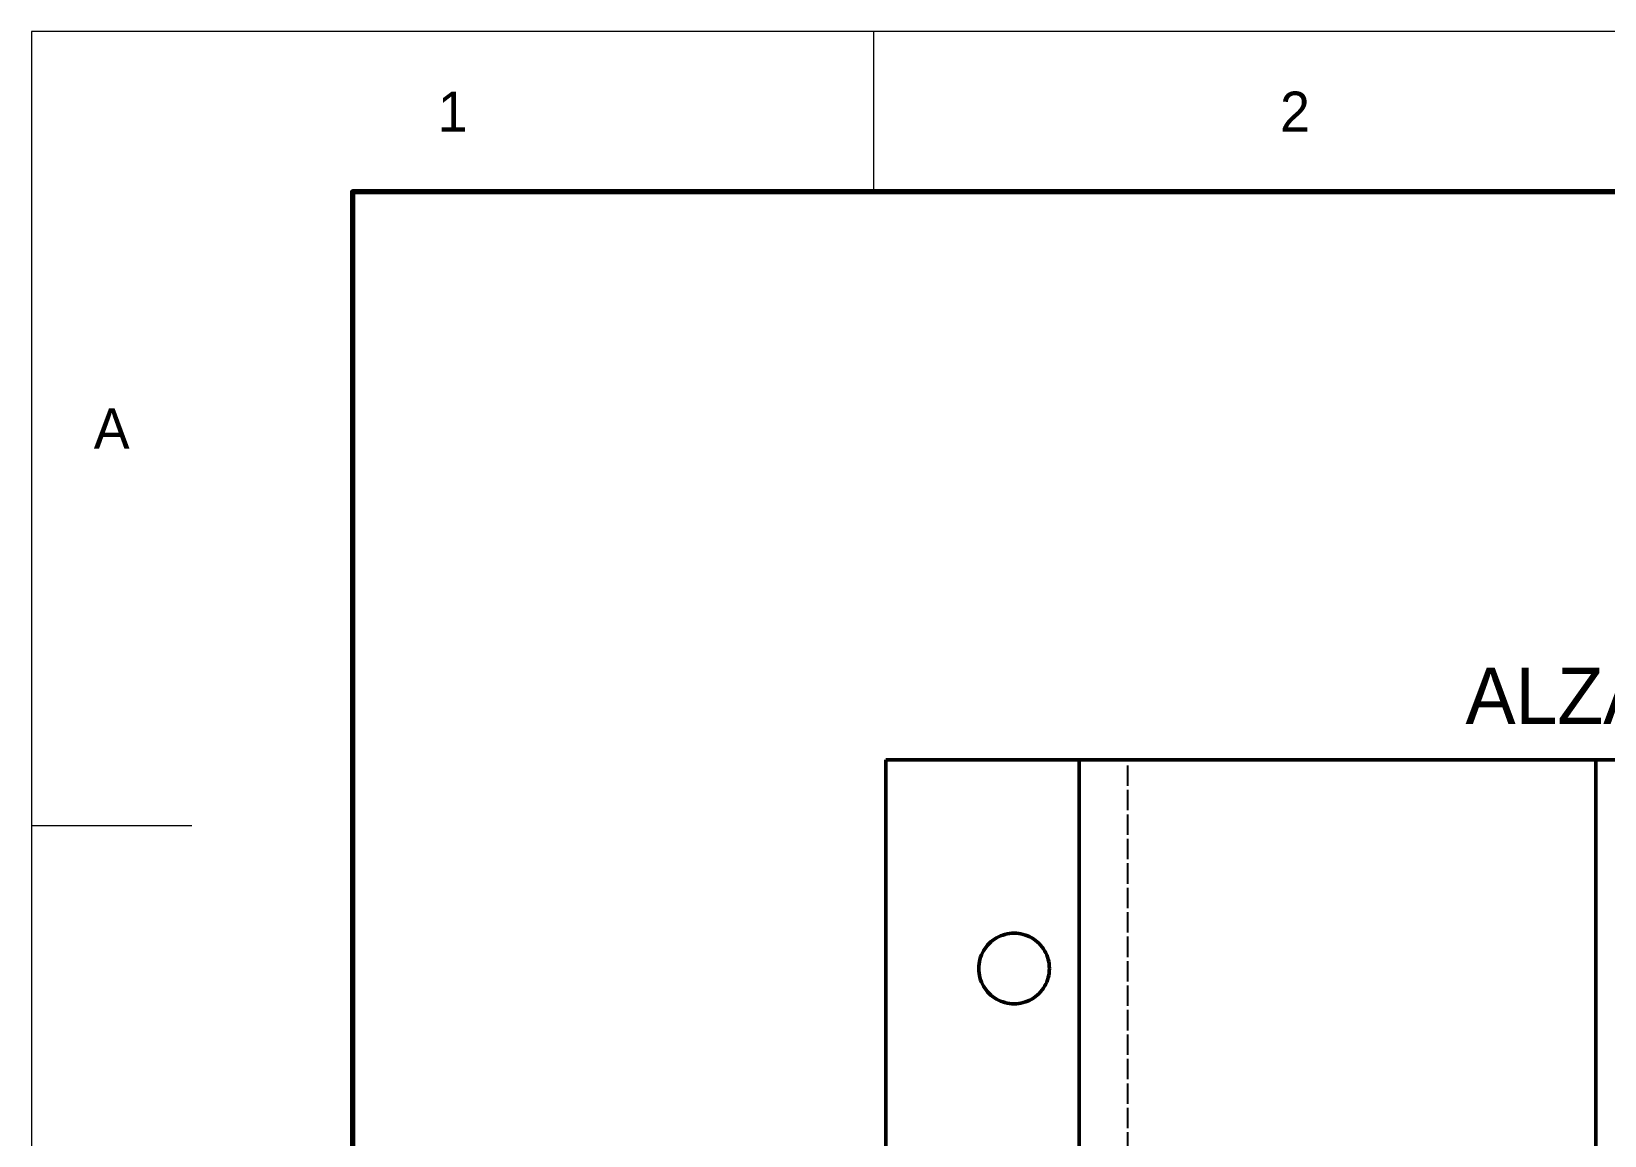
# Model space of a CAD drawing. Header units: millimetres. Extents: x 0 to 420, y 0 to 297.
# Drawn here: x 0 to 98, y 228.2 to 297 of the extents above; entities that cross this region are included whole.
import ezdxf
from ezdxf.enums import TextEntityAlignment as Align

# ---------------------------------------------------------------- set-up
doc = ezdxf.new("R2010")
doc.units = ezdxf.units.MM
doc.linetypes.add('DASHED', pattern=[1.524, 1.27, -0.254])
for name, color, linetype, lineweight in [('FINA', 7, 'CONTINUOUS', 18), ('NORMA', 7, 'CONTINUOUS', 70), ('OCULTA', 8, 'DASHED', 25), ('TEXTO', 7, 'CONTINUOUS', 25), ('VISIBLE', 7, 'CONTINUOUS', 50)]:
    doc.layers.add(name, color=color, linetype=linetype, lineweight=lineweight)

msp = doc.modelspace()

# ---------------------------------------------------------------- linework, layer by layer
at = {"layer": 'FINA'}
for p, q in [((52.5, 287), (52.5, 297)), ((0, 247.5), (10, 247.5))]:
    msp.add_line(p, q, dxfattribs=at)
msp.add_lwpolyline([(0, 0), (420, 0), (420, 297), (0, 297)], close=True, dxfattribs=at)
at = {"layer": 'NORMA'}
msp.add_lwpolyline([(20, 10), (410, 10), (410, 287), (20, 287)], close=True, dxfattribs=at)
at = {"layer": 'OCULTA'}
for p, q in [((53.24, 225.593), (53.24, 251.593)), ((53.24, 251.593), (53.24, 251.593)), ((53.24, 251.593), (68.325, 251.593)), ((65.24, 251.593), (65.305, 251.593)), ((68.325, 225.593), (68.325, 251.593)), ((68.325, 251.593), (68.695, 251.593)), ((68.695, 251.593), (69.728, 251.593)), ((69.728, 251.593), (70.886, 251.593)), ((70.9, 251.593), (70.84, 251.593)), ((70.886, 251.593), (72.162, 251.593)), ((71.078, 251.593), (70.9, 251.593)), ((71.078, 251.593), (71.376, 251.593)), ((71.79, 251.593), (71.376, 251.593)), ((72.32, 251.593), (71.79, 251.593)), ((72.162, 251.593), (73.553, 251.593)), ((72.964, 251.593), (72.32, 251.593)), ((73.717, 251.593), (72.964, 251.593)), ((73.553, 251.593), (75.052, 251.593)), ((74.578, 251.593), (73.717, 251.593)), ((74.578, 251.593), (75.542, 251.593)), ((75.052, 251.593), (76.652, 251.593)), ((76.605, 251.593), (75.542, 251.593)), ((77.763, 251.593), (76.605, 251.593)), ((76.652, 251.593), (78.346, 251.593)), ((77.763, 251.593), (79.012, 251.593)), ((78.346, 251.593), (80.128, 251.593)), ((80.344, 251.593), (79.012, 251.593)), ((80.128, 251.593), (81.99, 251.593)), ((80.344, 251.593), (81.755, 251.593)), ((83.239, 251.593), (81.755, 251.593)), ((81.99, 251.593), (83.923, 251.593)), ((83.239, 251.593), (84.79, 251.593)), ((83.923, 251.593), (85.92, 251.593)), ((84.79, 251.593), (86.4, 251.593)), ((85.92, 251.593), (87.972, 251.593)), ((88.063, 251.593), (86.4, 251.593)), ((87.972, 251.593), (90.069, 251.593)), ((88.063, 251.593), (89.772, 251.593)), ((89.772, 251.593), (91.519, 251.593)), ((90.069, 251.593), (92.204, 251.593)), ((91.519, 251.593), (93.297, 251.593)), ((92.204, 251.593), (94.367, 251.593)), ((93.297, 251.593), (95.098, 251.593)), ((94.367, 251.593), (96.549, 251.593)), ((95.098, 251.593), (96.915, 251.593)), ((96.549, 251.593), (97.49, 251.593)), ((96.915, 251.593), (98.74, 251.593)), ((97.49, 225.593), (97.49, 251.593)), ((97.49, 251.593), (97.49, 251.593)), ((59.684, 240.149), (59.789, 240.247)), ((59.789, 240.247), (59.901, 240.338)), ((59.901, 240.338), (60.018, 240.422)), ((60.018, 240.422), (60.14, 240.498)), ((60.14, 240.498), (60.267, 240.566)), ((60.267, 240.566), (60.398, 240.625)), ((60.398, 240.625), (60.533, 240.676)), ((60.533, 240.676), (60.67, 240.718)), ((60.67, 240.718), (60.811, 240.751)), ((60.811, 240.751), (60.953, 240.774)), ((60.953, 240.774), (61.096, 240.788)), ((61.096, 240.788), (61.24, 240.793)), ((61.24, 240.793), (61.384, 240.788)), ((61.384, 240.788), (61.527, 240.774)), ((61.527, 240.774), (61.669, 240.751)), ((61.669, 240.751), (61.809, 240.718)), ((61.809, 240.718), (61.947, 240.676)), ((62.082, 240.625), (61.947, 240.676)), ((62.082, 240.625), (62.213, 240.566)), ((62.213, 240.566), (62.34, 240.498)), ((62.34, 240.498), (62.462, 240.422)), ((62.462, 240.422), (62.579, 240.338)), ((62.579, 240.338), (62.69, 240.247)), ((62.69, 240.247), (62.795, 240.149)), ((59.115, 239.162), (59.157, 239.3)), ((59.157, 239.3), (59.207, 239.435)), ((59.207, 239.435), (59.267, 239.566)), ((59.267, 239.566), (59.335, 239.693)), ((59.335, 239.693), (59.411, 239.815)), ((59.411, 239.815), (59.494, 239.932)), ((59.494, 239.932), (59.586, 240.043)), ((59.586, 240.043), (59.684, 240.149)), ((62.795, 240.149), (62.894, 240.043)), ((62.894, 240.043), (62.985, 239.932)), ((63.069, 239.815), (62.985, 239.932)), ((63.069, 239.815), (63.145, 239.693)), ((63.213, 239.566), (63.145, 239.693)), ((63.272, 239.435), (63.213, 239.566)), ((63.272, 239.435), (63.323, 239.3)), ((63.365, 239.162), (63.323, 239.3)), ((59.04, 238.593), (59.044, 238.737)), ((59.044, 238.449), (59.04, 238.593)), ((59.044, 238.737), (59.059, 238.88)), ((59.059, 238.306), (59.044, 238.449)), ((59.059, 238.88), (59.082, 239.022)), ((59.082, 238.164), (59.059, 238.306)), ((59.082, 239.022), (59.115, 239.162)), ((63.398, 239.022), (63.365, 239.162)), ((63.421, 238.88), (63.398, 239.022)), ((63.398, 238.164), (63.421, 238.306)), ((63.435, 238.737), (63.421, 238.88)), ((63.421, 238.306), (63.435, 238.449)), ((63.44, 238.593), (63.435, 238.737)), ((63.435, 238.449), (63.44, 238.593)), ((59.115, 238.024), (59.082, 238.164)), ((59.157, 237.886), (59.115, 238.024)), ((59.207, 237.751), (59.157, 237.886)), ((59.207, 237.751), (59.267, 237.62)), ((59.335, 237.493), (59.267, 237.62)), ((59.411, 237.371), (59.335, 237.493)), ((59.411, 237.371), (59.494, 237.254)), ((62.985, 237.254), (63.069, 237.371)), ((63.069, 237.371), (63.145, 237.493)), ((63.145, 237.493), (63.213, 237.62)), ((63.213, 237.62), (63.272, 237.751)), ((63.272, 237.751), (63.323, 237.886)), ((63.323, 237.886), (63.365, 238.024)), ((63.365, 238.024), (63.398, 238.164)), ((59.494, 237.254), (59.586, 237.142)), ((59.586, 237.142), (59.684, 237.037)), ((59.789, 236.939), (59.684, 237.037)), ((59.789, 236.939), (59.901, 236.848)), ((59.901, 236.848), (60.018, 236.764)), ((60.018, 236.764), (60.14, 236.688)), ((60.14, 236.688), (60.267, 236.62)), ((60.267, 236.62), (60.398, 236.56)), ((60.398, 236.56), (60.533, 236.51)), ((60.533, 236.51), (60.67, 236.468)), ((60.67, 236.468), (60.811, 236.435)), ((60.811, 236.435), (60.953, 236.412)), ((60.953, 236.412), (61.096, 236.398)), ((61.096, 236.398), (61.24, 236.393)), ((61.24, 236.393), (61.384, 236.398)), ((61.384, 236.398), (61.527, 236.412)), ((61.527, 236.412), (61.669, 236.435)), ((61.669, 236.435), (61.809, 236.468)), ((61.809, 236.468), (61.947, 236.51)), ((61.947, 236.51), (62.082, 236.56)), ((62.082, 236.56), (62.213, 236.62)), ((62.213, 236.62), (62.34, 236.688)), ((62.34, 236.688), (62.462, 236.764)), ((62.462, 236.764), (62.579, 236.848)), ((62.579, 236.848), (62.69, 236.939)), ((62.69, 236.939), (62.795, 237.037)), ((62.795, 237.037), (62.894, 237.142)), ((62.894, 237.142), (62.985, 237.254))]:
    msp.add_line(p, q, dxfattribs=at)
at = {"layer": 'VISIBLE'}
for p, q in [((53.24, 225.593), (53.24, 251.593)), ((53.24, 251.593), (65.305, 251.593)), ((53.24, 225.593), (53.24, 251.593)), ((53.24, 251.593), (53.24, 251.593)), ((53.24, 251.593), (53.24, 251.593)), ((53.24, 251.593), (144.24, 251.593)), ((65.312, 251.593), (65.24, 251.593)), ((65.305, 225.593), (65.305, 251.593)), ((65.526, 251.593), (65.312, 251.593)), ((65.883, 251.593), (65.526, 251.593)), ((66.381, 251.593), (65.883, 251.593)), ((67.018, 251.593), (66.381, 251.593)), ((67.79, 251.593), (67.018, 251.593)), ((67.79, 251.593), (68.695, 251.593)), ((68.695, 251.593), (69.728, 251.593)), ((70.886, 251.593), (69.728, 251.593)), ((70.84, 251.593), (70.9, 251.593)), ((70.886, 251.593), (72.162, 251.593)), ((70.9, 251.593), (71.078, 251.593)), ((71.078, 251.593), (71.376, 251.593)), ((71.376, 251.593), (71.79, 251.593)), ((71.79, 251.593), (72.32, 251.593)), ((73.553, 251.593), (72.162, 251.593)), ((72.32, 251.593), (72.964, 251.593)), ((72.964, 251.593), (73.717, 251.593)), ((73.553, 251.593), (75.052, 251.593)), ((73.717, 251.593), (74.578, 251.593)), ((74.578, 251.593), (75.542, 251.593)), ((76.652, 251.593), (75.052, 251.593)), ((75.542, 251.593), (76.605, 251.593)), ((76.605, 251.593), (77.763, 251.593)), ((76.652, 251.593), (78.346, 251.593)), ((77.763, 251.593), (79.012, 251.593)), ((80.128, 251.593), (78.346, 251.593)), ((79.012, 251.593), (80.344, 251.593)), ((80.128, 251.593), (81.99, 251.593)), ((80.344, 251.593), (81.755, 251.593)), ((81.755, 251.593), (83.239, 251.593)), ((83.923, 251.593), (81.99, 251.593)), ((83.239, 251.593), (84.79, 251.593)), ((83.923, 251.593), (85.92, 251.593)), ((84.79, 251.593), (86.4, 251.593)), ((87.972, 251.593), (85.92, 251.593)), ((86.4, 251.593), (88.063, 251.593)), ((87.972, 251.593), (90.069, 251.593)), ((88.063, 251.593), (89.772, 251.593)), ((89.772, 251.593), (91.519, 251.593)), ((90.069, 251.593), (92.204, 251.593)), ((91.519, 251.593), (93.297, 251.593)), ((92.204, 251.593), (94.367, 251.593)), ((93.297, 251.593), (95.098, 251.593)), ((94.367, 251.593), (96.549, 251.593)), ((95.098, 251.593), (96.915, 251.593)), ((96.549, 251.593), (98.74, 251.593)), ((96.915, 251.593), (97.49, 251.593)), ((97.49, 226.593), (97.49, 251.593)), ((59.684, 240.149), (59.789, 240.247)), ((59.789, 240.247), (59.684, 240.149)), ((59.789, 240.247), (59.901, 240.338)), ((59.901, 240.338), (59.789, 240.247)), ((59.789, 240.247), (59.789, 240.247)), ((59.901, 240.338), (60.018, 240.422)), ((60.018, 240.422), (59.901, 240.338)), ((59.901, 240.338), (59.901, 240.338)), ((60.018, 240.422), (60.14, 240.498)), ((60.14, 240.498), (60.018, 240.422)), ((60.018, 240.422), (60.018, 240.422)), ((60.14, 240.498), (60.267, 240.566)), ((60.267, 240.566), (60.14, 240.498)), ((60.14, 240.498), (60.14, 240.498)), ((60.267, 240.566), (60.398, 240.625)), ((60.398, 240.625), (60.267, 240.566)), ((60.267, 240.566), (60.267, 240.566)), ((60.398, 240.625), (60.533, 240.676)), ((60.533, 240.676), (60.398, 240.625)), ((60.398, 240.625), (60.398, 240.625)), ((60.533, 240.676), (60.67, 240.718)), ((60.67, 240.718), (60.533, 240.676)), ((60.533, 240.676), (60.533, 240.676)), ((60.67, 240.718), (60.811, 240.751)), ((60.811, 240.751), (60.67, 240.718)), ((60.67, 240.718), (60.67, 240.718)), ((60.811, 240.751), (60.953, 240.774)), ((60.953, 240.774), (60.811, 240.751)), ((60.811, 240.751), (60.811, 240.751)), ((60.953, 240.774), (61.096, 240.788)), ((61.096, 240.788), (60.953, 240.774)), ((60.953, 240.774), (60.953, 240.774)), ((61.096, 240.788), (61.24, 240.793)), ((61.24, 240.793), (61.096, 240.788)), ((61.096, 240.788), (61.096, 240.788)), ((61.24, 240.793), (61.384, 240.788)), ((61.384, 240.788), (61.24, 240.793)), ((61.24, 240.793), (61.24, 240.793)), ((61.384, 240.788), (61.527, 240.774)), ((61.527, 240.774), (61.384, 240.788)), ((61.384, 240.788), (61.384, 240.788)), ((61.527, 240.774), (61.669, 240.751)), ((61.669, 240.751), (61.527, 240.774)), ((61.527, 240.774), (61.527, 240.774)), ((61.669, 240.751), (61.809, 240.718)), ((61.809, 240.718), (61.669, 240.751)), ((61.669, 240.751), (61.669, 240.751)), ((61.809, 240.718), (61.947, 240.676)), ((61.947, 240.676), (61.809, 240.718)), ((61.809, 240.718), (61.809, 240.718)), ((62.082, 240.625), (61.947, 240.676)), ((62.082, 240.625), (61.947, 240.676)), ((61.947, 240.676), (61.947, 240.676)), ((62.082, 240.625), (62.213, 240.566)), ((62.213, 240.566), (62.082, 240.625)), ((62.082, 240.625), (62.082, 240.625)), ((62.213, 240.566), (62.34, 240.498)), ((62.34, 240.498), (62.213, 240.566)), ((62.213, 240.566), (62.213, 240.566)), ((62.34, 240.498), (62.462, 240.422)), ((62.462, 240.422), (62.34, 240.498)), ((62.34, 240.498), (62.34, 240.498)), ((62.462, 240.422), (62.579, 240.338)), ((62.579, 240.338), (62.462, 240.422)), ((62.462, 240.422), (62.462, 240.422)), ((62.579, 240.338), (62.69, 240.247)), ((62.69, 240.247), (62.579, 240.338)), ((62.579, 240.338), (62.579, 240.338)), ((62.69, 240.247), (62.795, 240.149)), ((62.795, 240.149), (62.69, 240.247)), ((62.69, 240.247), (62.69, 240.247)), ((59.115, 239.162), (59.157, 239.3)), ((59.157, 239.3), (59.115, 239.162)), ((59.157, 239.3), (59.207, 239.435)), ((59.207, 239.435), (59.157, 239.3)), ((59.157, 239.3), (59.157, 239.3)), ((59.207, 239.435), (59.267, 239.566)), ((59.267, 239.566), (59.207, 239.435)), ((59.207, 239.435), (59.207, 239.435)), ((59.267, 239.566), (59.335, 239.693)), ((59.335, 239.693), (59.267, 239.566)), ((59.267, 239.566), (59.267, 239.566)), ((59.335, 239.693), (59.411, 239.815)), ((59.411, 239.815), (59.335, 239.693)), ((59.335, 239.693), (59.335, 239.693)), ((59.411, 239.815), (59.494, 239.932)), ((59.494, 239.932), (59.411, 239.815)), ((59.411, 239.815), (59.411, 239.815)), ((59.494, 239.932), (59.586, 240.043)), ((59.586, 240.043), (59.494, 239.932)), ((59.494, 239.932), (59.494, 239.932)), ((59.586, 240.043), (59.684, 240.149)), ((59.684, 240.149), (59.586, 240.043)), ((59.586, 240.043), (59.586, 240.043)), ((59.684, 240.149), (59.684, 240.149)), ((62.795, 240.149), (62.894, 240.043)), ((62.894, 240.043), (62.795, 240.149)), ((62.795, 240.149), (62.795, 240.149)), ((62.894, 240.043), (62.985, 239.932)), ((62.985, 239.932), (62.894, 240.043)), ((62.894, 240.043), (62.894, 240.043)), ((63.069, 239.815), (62.985, 239.932)), ((63.069, 239.815), (62.985, 239.932)), ((62.985, 239.932), (62.985, 239.932)), ((63.069, 239.815), (63.145, 239.693)), ((63.145, 239.693), (63.069, 239.815)), ((63.069, 239.815), (63.069, 239.815)), ((63.213, 239.566), (63.145, 239.693)), ((63.213, 239.566), (63.145, 239.693)), ((63.145, 239.693), (63.145, 239.693)), ((63.272, 239.435), (63.213, 239.566)), ((63.272, 239.435), (63.213, 239.566)), ((63.213, 239.566), (63.213, 239.566)), ((63.272, 239.435), (63.323, 239.3)), ((63.323, 239.3), (63.272, 239.435)), ((63.272, 239.435), (63.272, 239.435)), ((63.365, 239.162), (63.323, 239.3)), ((63.365, 239.162), (63.323, 239.3)), ((63.323, 239.3), (63.323, 239.3)), ((59.04, 238.593), (59.044, 238.737)), ((59.044, 238.737), (59.04, 238.593)), ((59.044, 238.449), (59.04, 238.593)), ((59.04, 238.593), (59.04, 238.593)), ((59.04, 238.593), (59.044, 238.449)), ((59.044, 238.737), (59.059, 238.88)), ((59.059, 238.88), (59.044, 238.737)), ((59.044, 238.737), (59.044, 238.737)), ((59.059, 238.306), (59.044, 238.449)), ((59.044, 238.449), (59.044, 238.449)), ((59.044, 238.449), (59.059, 238.306)), ((59.059, 238.88), (59.082, 239.022)), ((59.082, 239.022), (59.059, 238.88)), ((59.059, 238.88), (59.059, 238.88)), ((59.082, 238.164), (59.059, 238.306)), ((59.059, 238.306), (59.059, 238.306)), ((59.059, 238.306), (59.082, 238.164)), ((59.082, 239.022), (59.115, 239.162)), ((59.115, 239.162), (59.082, 239.022)), ((59.082, 239.022), (59.082, 239.022)), ((59.115, 239.162), (59.115, 239.162)), ((63.398, 239.022), (63.365, 239.162)), ((63.398, 239.022), (63.365, 239.162)), ((63.365, 239.162), (63.365, 239.162)), ((63.421, 238.88), (63.398, 239.022)), ((63.421, 238.88), (63.398, 239.022)), ((63.398, 239.022), (63.398, 239.022)), ((63.398, 238.164), (63.421, 238.306)), ((63.398, 238.164), (63.421, 238.306)), ((63.435, 238.737), (63.421, 238.88)), ((63.435, 238.737), (63.421, 238.88)), ((63.421, 238.88), (63.421, 238.88)), ((63.421, 238.306), (63.435, 238.449)), ((63.421, 238.306), (63.435, 238.449)), ((63.421, 238.306), (63.421, 238.306)), ((63.44, 238.593), (63.435, 238.737)), ((63.44, 238.593), (63.435, 238.737)), ((63.435, 238.737), (63.435, 238.737)), ((63.435, 238.449), (63.44, 238.593)), ((63.435, 238.449), (63.44, 238.593)), ((63.435, 238.449), (63.435, 238.449)), ((63.44, 238.593), (63.44, 238.593)), ((59.115, 238.024), (59.082, 238.164)), ((59.082, 238.164), (59.082, 238.164)), ((59.082, 238.164), (59.115, 238.024)), ((59.157, 237.886), (59.115, 238.024)), ((59.115, 238.024), (59.115, 238.024)), ((59.115, 238.024), (59.157, 237.886)), ((59.207, 237.751), (59.157, 237.886)), ((59.157, 237.886), (59.157, 237.886)), ((59.157, 237.886), (59.207, 237.751)), ((59.207, 237.751), (59.267, 237.62)), ((59.207, 237.751), (59.207, 237.751)), ((59.207, 237.751), (59.267, 237.62)), ((59.335, 237.493), (59.267, 237.62)), ((59.267, 237.62), (59.267, 237.62)), ((59.267, 237.62), (59.335, 237.493)), ((59.411, 237.371), (59.335, 237.493)), ((59.335, 237.493), (59.335, 237.493)), ((59.335, 237.493), (59.411, 237.371)), ((59.411, 237.371), (59.494, 237.254)), ((59.411, 237.371), (59.411, 237.371)), ((59.411, 237.371), (59.494, 237.254)), ((62.985, 237.254), (63.069, 237.371)), ((62.985, 237.254), (63.069, 237.371)), ((63.069, 237.371), (63.145, 237.493)), ((63.069, 237.371), (63.145, 237.493)), ((63.069, 237.371), (63.069, 237.371)), ((63.145, 237.493), (63.213, 237.62)), ((63.145, 237.493), (63.213, 237.62)), ((63.145, 237.493), (63.145, 237.493)), ((63.213, 237.62), (63.272, 237.751)), ((63.213, 237.62), (63.272, 237.751)), ((63.213, 237.62), (63.213, 237.62)), ((63.272, 237.751), (63.323, 237.886)), ((63.272, 237.751), (63.323, 237.886)), ((63.272, 237.751), (63.272, 237.751)), ((63.323, 237.886), (63.365, 238.024)), ((63.323, 237.886), (63.365, 238.024)), ((63.323, 237.886), (63.323, 237.886)), ((63.365, 238.024), (63.398, 238.164)), ((63.365, 238.024), (63.398, 238.164)), ((63.365, 238.024), (63.365, 238.024)), ((63.398, 238.164), (63.398, 238.164)), ((59.494, 237.254), (59.586, 237.142)), ((59.494, 237.254), (59.494, 237.254)), ((59.494, 237.254), (59.586, 237.142)), ((59.586, 237.142), (59.684, 237.037)), ((59.586, 237.142), (59.586, 237.142)), ((59.586, 237.142), (59.684, 237.037)), ((59.789, 236.939), (59.684, 237.037)), ((59.684, 237.037), (59.684, 237.037)), ((59.684, 237.037), (59.789, 236.939)), ((59.789, 236.939), (59.901, 236.848)), ((59.789, 236.939), (59.789, 236.939)), ((59.789, 236.939), (59.901, 236.848)), ((59.901, 236.848), (60.018, 236.764)), ((59.901, 236.848), (59.901, 236.848)), ((59.901, 236.848), (60.018, 236.764)), ((60.018, 236.764), (60.14, 236.688)), ((60.018, 236.764), (60.018, 236.764)), ((60.018, 236.764), (60.14, 236.688)), ((60.14, 236.688), (60.267, 236.62)), ((60.14, 236.688), (60.14, 236.688)), ((60.14, 236.688), (60.267, 236.62)), ((60.267, 236.62), (60.398, 236.56)), ((60.267, 236.62), (60.267, 236.62)), ((60.267, 236.62), (60.398, 236.56)), ((60.398, 236.56), (60.533, 236.51)), ((60.398, 236.56), (60.398, 236.56)), ((60.398, 236.56), (60.533, 236.51)), ((60.533, 236.51), (60.67, 236.468)), ((60.533, 236.51), (60.533, 236.51)), ((60.533, 236.51), (60.67, 236.468)), ((60.67, 236.468), (60.811, 236.435)), ((60.67, 236.468), (60.67, 236.468)), ((60.67, 236.468), (60.811, 236.435)), ((60.811, 236.435), (60.953, 236.412)), ((60.811, 236.435), (60.811, 236.435)), ((60.811, 236.435), (60.953, 236.412)), ((60.953, 236.412), (61.096, 236.398)), ((60.953, 236.412), (60.953, 236.412)), ((60.953, 236.412), (61.096, 236.398)), ((61.096, 236.398), (61.24, 236.393)), ((61.096, 236.398), (61.096, 236.398)), ((61.096, 236.398), (61.24, 236.393)), ((61.24, 236.393), (61.384, 236.398)), ((61.24, 236.393), (61.384, 236.398)), ((61.24, 236.393), (61.24, 236.393)), ((61.384, 236.398), (61.527, 236.412)), ((61.384, 236.398), (61.527, 236.412)), ((61.384, 236.398), (61.384, 236.398)), ((61.527, 236.412), (61.669, 236.435)), ((61.527, 236.412), (61.669, 236.435)), ((61.527, 236.412), (61.527, 236.412)), ((61.669, 236.435), (61.809, 236.468)), ((61.669, 236.435), (61.809, 236.468)), ((61.669, 236.435), (61.669, 236.435)), ((61.809, 236.468), (61.947, 236.51)), ((61.809, 236.468), (61.947, 236.51)), ((61.809, 236.468), (61.809, 236.468)), ((61.947, 236.51), (62.082, 236.56)), ((61.947, 236.51), (62.082, 236.56)), ((61.947, 236.51), (61.947, 236.51)), ((62.082, 236.56), (62.213, 236.62)), ((62.082, 236.56), (62.213, 236.62)), ((62.082, 236.56), (62.082, 236.56)), ((62.213, 236.62), (62.34, 236.688)), ((62.213, 236.62), (62.34, 236.688)), ((62.213, 236.62), (62.213, 236.62)), ((62.34, 236.688), (62.462, 236.764)), ((62.34, 236.688), (62.462, 236.764)), ((62.34, 236.688), (62.34, 236.688)), ((62.462, 236.764), (62.579, 236.848)), ((62.462, 236.764), (62.579, 236.848)), ((62.462, 236.764), (62.462, 236.764)), ((62.579, 236.848), (62.69, 236.939)), ((62.579, 236.848), (62.69, 236.939)), ((62.579, 236.848), (62.579, 236.848)), ((62.69, 236.939), (62.795, 237.037)), ((62.69, 236.939), (62.795, 237.037)), ((62.69, 236.939), (62.69, 236.939)), ((62.795, 237.037), (62.894, 237.142)), ((62.795, 237.037), (62.894, 237.142)), ((62.795, 237.037), (62.795, 237.037)), ((62.894, 237.142), (62.985, 237.254)), ((62.894, 237.142), (62.985, 237.254)), ((62.894, 237.142), (62.894, 237.142)), ((62.985, 237.254), (62.985, 237.254))]:
    msp.add_line(p, q, dxfattribs=at)

# ---------------------------------------------------------------- texts
at = {"layer": 'TEXTO'}
for s, height, p in [('1', 2.5, (26.25, 292)), ('2', 2.5, (78.75, 292)), ('A', 2.5, (5, 272.25)), ('ALZADO', 3.5, (98.74, 255.593))]:
    msp.add_text(s, height=height, dxfattribs=at).set_placement(p, align=Align.MIDDLE_CENTER)

doc.saveas('drawing.dxf')
